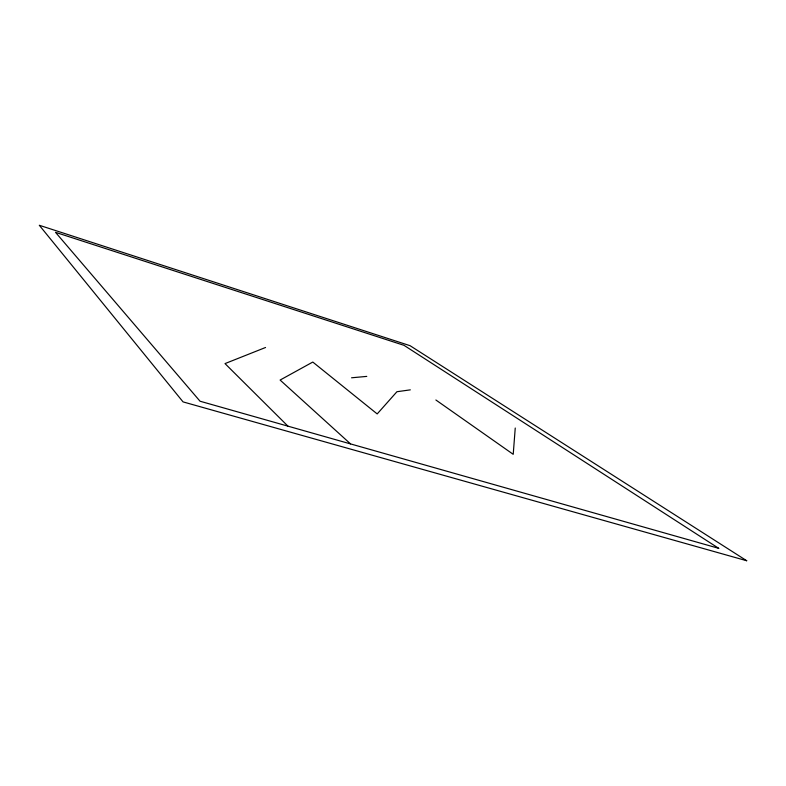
<?xml version="1.0" encoding="UTF-8"?>
<svg xmlns="http://www.w3.org/2000/svg" width="786" height="786" viewBox="0 0 786 786"><rect width="100%" height="100%" fill="white"/><g stroke="black" fill="none" stroke-linecap="round" stroke-linejoin="round"><path stroke-width="1.18" d="M515.243 428.026L513.219 454.318L435.886 399.995M265.55 347.491L225.012 363.594L287.931 426.14M410.321 389.856L396.93 391.723L377.192 413.927L312.789 362.051L280.111 380.051L350.536 443.903M351.568 377.791L366.767 376.396M746.7 560.732L183.059 401.892L39.3 225.268L410.066 345.693L746.7 560.732M718.718 548.333L200.047 401.224L55.511 232.332L404.004 345.329L718.718 548.333"/></g></svg>
